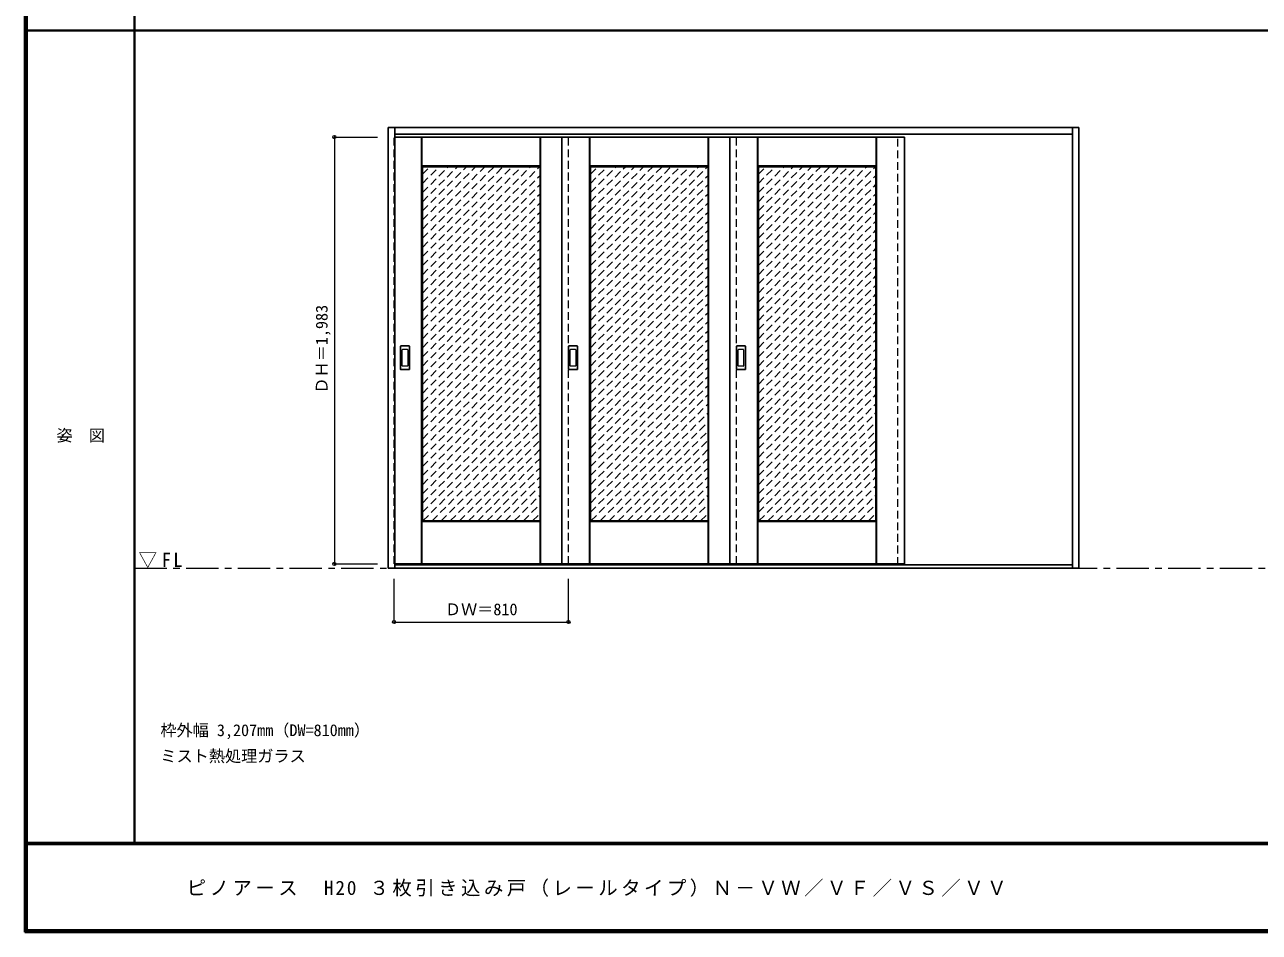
# Model space of a CAD drawing. Units: millimetres, scale not verified. Extents: x -6000 to 5700, y -4307 to 4260.
# Drawn here: x -6000 to -267, y -4205 to 12 of the extents above; entities that cross this region are included whole.
import ezdxf
from ezdxf.enums import TextEntityAlignment as Align

# ---------------------------------------------------------------- set-up
doc = ezdxf.new("R2010")
doc.units = ezdxf.units.MM
doc.header["$LTSCALE"] = 30
doc.header["$PDMODE"] = 32
doc.header["$PDSIZE"] = 15
doc.linetypes.add('CHAIN1', pattern=[8, 5, -1, 1, -1])
doc.linetypes.add('DASHED1', pattern=[1.8, 1.2, -0.6])
for name, color, linetype, lineweight in [('0-1_通り芯', 7, 'CHAIN1', 18), ('0-2_扉', 3, 'Continuous', 25), ('0-3_仕上げ', 7, 'Continuous', 18), ('0-4_枠', 3, 'Continuous', 25), ('0-6_引手', 3, 'Continuous', 25), ('0-B_寸法', 7, 'Continuous', 9), ('0-C_ハッチ', 4, 'DASHED1', 9), ('F-1_枠', 6, 'Continuous', 40)]:
    doc.layers.add(name, color=color, linetype=linetype, lineweight=lineweight)
doc.layers.add('0-A_文字', color=7, linetype='Continuous')
doc.layers.add('F-A_文字', color=7, linetype='Continuous')
doc.styles.add('ＭＳ ゴシック', font='')
doc.styles.get('ＭＳ ゴシック').set_extended_font_data('MS Gothic')

msp = doc.modelspace()

# ---------------------------------------------------------------- linework, layer by layer
at = {"layer": '0-1_通り芯'}
msp.add_line((-5490, -2513.25), (5700, -2513.25), dxfattribs=at)
at = {"layer": '0-2_扉'}
for p, q in [((-4282, -510.25), (-1915, -510.25)), ((-3505, -510.25), (-3505, -2493.25)), ((-2725, -510.25), (-2725, -2493.25)), ((-1915, -510.25), (-1915, -2493.25)), ((-4282, -2493.25), (-1915, -2493.25))]:
    msp.add_line(p, q, dxfattribs=at)
at = {"layer": '0-2_扉', "color": 4, "linetype": 'DASHED1', "lineweight": 9}
for p, q in [((-3475, -2493.25), (-3475, -510.25)), ((-2695, -2493.25), (-2695, -510.25))]:
    msp.add_line(p, q, dxfattribs=at)
msp.add_lwpolyline([(-4282, -2493.25), (-4285, -2493.25), (-4285, -510.25), (-4282, -510.25)], dxfattribs=at)
at = {"layer": '0-3_仕上げ'}
for p, q in [((-4157, -2493.25), (-4157, -510.25)), ((-4155.5, -645.75), (-4155.5, -510.25)), ((-4154, -644.25), (-4154, -510.25)), ((-3606, -644.25), (-3606, -510.25)), ((-3604.5, -645.75), (-3604.5, -510.25)), ((-3603, -2493.25), (-3603, -510.25)), ((-3377, -2493.25), (-3377, -510.25)), ((-3375.5, -645.75), (-3375.5, -510.25)), ((-3374, -644.25), (-3374, -510.25)), ((-2826, -644.25), (-2826, -510.25)), ((-2824.5, -645.75), (-2824.5, -510.25)), ((-2823, -2493.25), (-2823, -510.25)), ((-2597, -2493.25), (-2597, -510.25)), ((-2595.5, -645.75), (-2595.5, -510.25)), ((-2594, -644.25), (-2594, -510.25)), ((-2046, -644.25), (-2046, -510.25)), ((-2044.5, -645.75), (-2044.5, -510.25)), ((-2043, -2493.25), (-2043, -510.25)), ((-4154, -644.25), (-4155.5, -645.75)), ((-4153, -648.25), (-4155.5, -645.75)), ((-3606, -644.25), (-4154, -644.25)), ((-3604.5, -645.75), (-3607, -648.25)), ((-3606, -644.25), (-3604.5, -645.75)), ((-3374, -644.25), (-3375.5, -645.75)), ((-3373, -648.25), (-3375.5, -645.75)), ((-2826, -644.25), (-3374, -644.25)), ((-2824.5, -645.75), (-2827, -648.25)), ((-2826, -644.25), (-2824.5, -645.75)), ((-2594, -644.25), (-2595.5, -645.75)), ((-2593, -648.25), (-2595.5, -645.75)), ((-2046, -644.25), (-2594, -644.25)), ((-2044.5, -645.75), (-2047, -648.25)), ((-2046, -644.25), (-2044.5, -645.75)), ((-4155.5, -2493.25), (-4155.5, -2295.75)), ((-4154, -2493.25), (-4154, -2297.25)), ((-3607, -2293.25), (-3604.5, -2295.75)), ((-3606, -2297.25), (-3604.5, -2295.75)), ((-3604.5, -2493.25), (-3604.5, -2295.75)), ((-3375.5, -2493.25), (-3375.5, -2295.75)), ((-3374, -2493.25), (-3374, -2297.25)), ((-2827, -2293.25), (-2824.5, -2295.75)), ((-2826, -2297.25), (-2824.5, -2295.75)), ((-2824.5, -2493.25), (-2824.5, -2295.75)), ((-2595.5, -2493.25), (-2595.5, -2295.75)), ((-2594, -2493.25), (-2594, -2297.25)), ((-2047, -2293.25), (-2044.5, -2295.75)), ((-2046, -2297.25), (-2044.5, -2295.75)), ((-2044.5, -2493.25), (-2044.5, -2295.75))]:
    msp.add_line(p, q, dxfattribs=at)
at = {"layer": '0-3_仕上げ', "color": 3, "lineweight": 25}
for p, q in [((-4153, -2293.25), (-4153, -648.25)), ((-3607, -648.25), (-4153, -648.25)), ((-3607, -2293.25), (-3607, -648.25)), ((-3373, -2293.25), (-3373, -648.25)), ((-2827, -648.25), (-3373, -648.25)), ((-2827, -2293.25), (-2827, -648.25)), ((-2593, -2293.25), (-2593, -648.25)), ((-2047, -648.25), (-2593, -648.25)), ((-2047, -2293.25), (-2047, -648.25)), ((-3607, -2293.25), (-4153, -2293.25)), ((-2827, -2293.25), (-3373, -2293.25)), ((-2047, -2293.25), (-2593, -2293.25))]:
    msp.add_line(p, q, dxfattribs=at)
at = {"layer": '0-3_仕上げ'}
for points in [[(-3606, -2493.25), (-3606, -2297.25), (-4154, -2297.25), (-4155.5, -2295.75), (-4153, -2293.25)], [(-2826, -2493.25), (-2826, -2297.25), (-3374, -2297.25), (-3375.5, -2295.75), (-3373, -2293.25)], [(-2046, -2493.25), (-2046, -2297.25), (-2594, -2297.25), (-2595.5, -2295.75), (-2593, -2293.25)]]:
    msp.add_lwpolyline(points, dxfattribs=at)
at = {"layer": '0-4_枠'}
for p, q in [((-4312, -2513.25), (-4312, -466.25)), ((-4312, -466.25), (-1105, -466.25)), ((-4282, -2513.25), (-4282, -466.25)), ((-4282, -496.25), (-1135, -496.25)), ((-1135, -2513.25), (-1135, -466.25)), ((-1105, -466.25), (-1105, -2513.25)), ((-1105, -2513.25), (-4312, -2513.25)), ((-1135, -2498.25), (-4282, -2498.25))]:
    msp.add_line(p, q, dxfattribs=at)
at = {"layer": '0-4_枠', "color": 4, "linetype": 'DASHED1', "lineweight": 9}
for p, q in [((-1945, -2498.25), (-1945, -496.25)), ((-1915, -2498.25), (-1915, -496.25))]:
    msp.add_line(p, q, dxfattribs=at)
at = {"layer": '0-6_引手'}
for p, q in [((-4255, -1589.25), (-4255, -1482.25)), ((-4214.5, -1480.75), (-4253.5, -1480.75)), ((-4213, -1482.25), (-4213, -1589.25)), ((-3475, -1589.25), (-3475, -1482.25)), ((-3434.5, -1480.75), (-3473.5, -1480.75)), ((-3433, -1482.25), (-3433, -1589.25)), ((-2695, -1589.25), (-2695, -1482.25)), ((-2654.5, -1480.75), (-2693.5, -1480.75)), ((-2653, -1482.25), (-2653, -1589.25)), ((-4214.5, -1590.75), (-4253.5, -1590.75)), ((-3434.5, -1590.75), (-3473.5, -1590.75)), ((-2654.5, -1590.75), (-2693.5, -1590.75))]:
    msp.add_line(p, q, dxfattribs=at)
at = {"layer": '0-6_引手', "color": 7, "lineweight": 18}
for p, q in [((-4246.5, -1573.25), (-4246.5, -1498.25)), ((-4223, -1496.75), (-4245, -1496.75)), ((-4221.5, -1498.25), (-4221.5, -1573.25)), ((-3466.5, -1573.25), (-3466.5, -1498.25)), ((-3443, -1496.75), (-3465, -1496.75)), ((-3441.5, -1498.25), (-3441.5, -1573.25)), ((-2686.5, -1573.25), (-2686.5, -1498.25)), ((-2663, -1496.75), (-2685, -1496.75)), ((-2661.5, -1498.25), (-2661.5, -1573.25)), ((-4223, -1574.75), (-4245, -1574.75)), ((-3443, -1574.75), (-3465, -1574.75)), ((-2663, -1574.75), (-2685, -1574.75))]:
    msp.add_line(p, q, dxfattribs=at)
at = {"layer": '0-6_引手'}
for centre, start, end in [((-4253.5, -1482.25), 90, 180), ((-4214.5, -1482.25), 0, 90), ((-3473.5, -1482.25), 90, 180), ((-3434.5, -1482.25), 0, 90), ((-2693.5, -1482.25), 90, 180), ((-2654.5, -1482.25), 0, 90), ((-4253.5, -1589.25), 180, 270), ((-4214.5, -1589.25), 270, 0), ((-3473.5, -1589.25), 180, 270), ((-3434.5, -1589.25), 270, 0), ((-2693.5, -1589.25), 180, 270), ((-2654.5, -1589.25), 270, 0)]:
    msp.add_arc(centre, 1.5, start, end, dxfattribs=at)
at = {"layer": '0-6_引手', "color": 7, "lineweight": 18}
for centre, start, end in [((-4245, -1498.25), 90, 180), ((-4223, -1498.25), 0, 90), ((-3465, -1498.25), 90, 180), ((-3443, -1498.25), 0, 90), ((-2685, -1498.25), 90, 180), ((-2663, -1498.25), 0, 90), ((-4245, -1573.25), 180, 270), ((-4223, -1573.25), 270, 0), ((-3465, -1573.25), 180, 270), ((-3443, -1573.25), 270, 0), ((-2685, -1573.25), 180, 270), ((-2663, -1573.25), 270, 0)]:
    msp.add_arc(centre, 1.5, start, end, dxfattribs=at)
at = {"layer": '0-B_寸法', "color": 4}
for p, q in [((-4562, -510.25), (-4362, -510.25)), ((-4562, -510.25), (-4562, -2493.25)), ((-4562, -2493.25), (-4362, -2493.25)), ((-4285, -2763.25), (-4285, -2563.25))]:
    msp.add_line(p, q, dxfattribs=at)
msp.add_lwpolyline([(-4285, -2763.25), (-3475, -2763.25), (-3475, -2563.25)], dxfattribs=at)
at = {"layer": '0-B_寸法'}
for p in [(-4562, -510.25), (-4562, -2493.25), (-4285, -2763.25), (-3475, -2763.25)]:
    msp.add_point(p, dxfattribs=at)
at = {"layer": '0-C_ハッチ'}
for p, q in [((-4153, -683.19), (-4118.06, -648.25)), ((-4153, -1192.31), (-3608.94, -648.25)), ((-4153, -1149.88), (-3651.37, -648.25)), ((-4153, -1107.46), (-3693.8, -648.25)), ((-4153, -1065.03), (-3736.22, -648.25)), ((-4153, -1022.6), (-3778.65, -648.25)), ((-4153, -980.18), (-3821.07, -648.25)), ((-4153, -937.75), (-3863.5, -648.25)), ((-4153, -895.32), (-3905.93, -648.25)), ((-4153, -852.9), (-3948.35, -648.25)), ((-4153, -810.47), (-3990.78, -648.25)), ((-4153, -768.04), (-4033.21, -648.25)), ((-4153, -725.62), (-4075.63, -648.25)), ((-3373, -683.19), (-3338.06, -648.25)), ((-3373, -1192.31), (-2828.94, -648.25)), ((-3373, -1149.88), (-2871.37, -648.25)), ((-3373, -1107.46), (-2913.8, -648.25)), ((-3373, -1065.03), (-2956.22, -648.25)), ((-3373, -1022.6), (-2998.65, -648.25)), ((-3373, -980.18), (-3041.07, -648.25)), ((-3373, -937.75), (-3083.5, -648.25)), ((-3373, -895.32), (-3125.93, -648.25)), ((-3373, -852.9), (-3168.35, -648.25)), ((-3373, -810.47), (-3210.78, -648.25)), ((-3373, -768.04), (-3253.21, -648.25)), ((-3373, -725.62), (-3295.63, -648.25)), ((-2593, -683.19), (-2558.06, -648.25)), ((-2593, -1192.31), (-2048.94, -648.25)), ((-2593, -1149.88), (-2091.37, -648.25)), ((-2593, -1107.46), (-2133.8, -648.25)), ((-2593, -1065.03), (-2176.22, -648.25)), ((-2593, -1022.6), (-2218.65, -648.25)), ((-2593, -980.18), (-2261.07, -648.25)), ((-2593, -937.75), (-2303.5, -648.25)), ((-2593, -895.32), (-2345.93, -648.25)), ((-2593, -852.9), (-2388.35, -648.25)), ((-2593, -810.47), (-2430.78, -648.25)), ((-2593, -768.04), (-2473.21, -648.25)), ((-2593, -725.62), (-2515.63, -648.25)), ((-4153, -1234.73), (-3607, -688.73)), ((-4153, -1277.16), (-3607, -731.16)), ((-3373, -1234.73), (-2827, -688.73)), ((-3373, -1277.16), (-2827, -731.16)), ((-2593, -1234.73), (-2047, -688.73)), ((-2593, -1277.16), (-2047, -731.16)), ((-4153, -1319.59), (-3607, -773.59)), ((-3373, -1319.59), (-2827, -773.59)), ((-2593, -1319.59), (-2047, -773.59)), ((-4153, -1362.01), (-3607, -816.01)), ((-4153, -1404.44), (-3607, -858.44)), ((-3373, -1362.01), (-2827, -816.01)), ((-3373, -1404.44), (-2827, -858.44)), ((-2593, -1362.01), (-2047, -816.01)), ((-2593, -1404.44), (-2047, -858.44)), ((-4153, -1446.87), (-3607, -900.87)), ((-3373, -1446.87), (-2827, -900.87)), ((-2593, -1446.87), (-2047, -900.87)), ((-4153, -1489.29), (-3607, -943.29)), ((-3373, -1489.29), (-2827, -943.29)), ((-2593, -1489.29), (-2047, -943.29)), ((-4153, -1531.72), (-3607, -985.72)), ((-4153, -1574.15), (-3607, -1028.15)), ((-3373, -1531.72), (-2827, -985.72)), ((-3373, -1574.15), (-2827, -1028.15)), ((-2593, -1531.72), (-2047, -985.72)), ((-2593, -1574.15), (-2047, -1028.15)), ((-4153, -1616.57), (-3607, -1070.57)), ((-3373, -1616.57), (-2827, -1070.57)), ((-2593, -1616.57), (-2047, -1070.57)), ((-4153, -1659), (-3607, -1113)), ((-3373, -1659), (-2827, -1113)), ((-2593, -1659), (-2047, -1113)), ((-4153, -1701.42), (-3607, -1155.42)), ((-4153, -1743.85), (-3607, -1197.85)), ((-3373, -1701.42), (-2827, -1155.42)), ((-3373, -1743.85), (-2827, -1197.85)), ((-2593, -1701.42), (-2047, -1155.42)), ((-2593, -1743.85), (-2047, -1197.85)), ((-4153, -1786.28), (-3607, -1240.28)), ((-3373, -1786.28), (-2827, -1240.28)), ((-2593, -1786.28), (-2047, -1240.28)), ((-4153, -1828.7), (-3607, -1282.7)), ((-3373, -1828.7), (-2827, -1282.7)), ((-2593, -1828.7), (-2047, -1282.7)), ((-4153, -1871.13), (-3607, -1325.13)), ((-4153, -1913.56), (-3607, -1367.56)), ((-3373, -1871.13), (-2827, -1325.13)), ((-3373, -1913.56), (-2827, -1367.56)), ((-2593, -1871.13), (-2047, -1325.13)), ((-2593, -1913.56), (-2047, -1367.56)), ((-4153, -1955.98), (-3607, -1409.98)), ((-3373, -1955.98), (-2827, -1409.98)), ((-2593, -1955.98), (-2047, -1409.98)), ((-4153, -1998.41), (-3607, -1452.41)), ((-3373, -1998.41), (-2827, -1452.41)), ((-2593, -1998.41), (-2047, -1452.41)), ((-4153, -2040.84), (-3607, -1494.84)), ((-4153, -2083.26), (-3607, -1537.26)), ((-3373, -2040.84), (-2827, -1494.84)), ((-3373, -2083.26), (-2827, -1537.26)), ((-2593, -2040.84), (-2047, -1494.84)), ((-2593, -2083.26), (-2047, -1537.26)), ((-4153, -2125.69), (-3607, -1579.69)), ((-3373, -2125.69), (-2827, -1579.69)), ((-2593, -2125.69), (-2047, -1579.69)), ((-4153, -2168.12), (-3607, -1622.12)), ((-3373, -2168.12), (-2827, -1622.12)), ((-2593, -2168.12), (-2047, -1622.12)), ((-4153, -2210.54), (-3607, -1664.54)), ((-4153, -2252.97), (-3607, -1706.97)), ((-3373, -2210.54), (-2827, -1664.54)), ((-3373, -2252.97), (-2827, -1706.97)), ((-2593, -2210.54), (-2047, -1664.54)), ((-2593, -2252.97), (-2047, -1706.97)), ((-4150.86, -2293.25), (-3607, -1749.39)), ((-3370.86, -2293.25), (-2827, -1749.39)), ((-2590.86, -2293.25), (-2047, -1749.39)), ((-4108.43, -2293.25), (-3607, -1791.82)), ((-4066, -2293.25), (-3607, -1834.25)), ((-3328.43, -2293.25), (-2827, -1791.82)), ((-3286, -2293.25), (-2827, -1834.25)), ((-2548.43, -2293.25), (-2047, -1791.82)), ((-2506, -2293.25), (-2047, -1834.25)), ((-4023.58, -2293.25), (-3607, -1876.67)), ((-3243.58, -2293.25), (-2827, -1876.67)), ((-2463.58, -2293.25), (-2047, -1876.67)), ((-3981.15, -2293.25), (-3607, -1919.1)), ((-3201.15, -2293.25), (-2827, -1919.1)), ((-2421.15, -2293.25), (-2047, -1919.1)), ((-3938.72, -2293.25), (-3607, -1961.53)), ((-3896.3, -2293.25), (-3607, -2003.95)), ((-3158.72, -2293.25), (-2827, -1961.53)), ((-3116.3, -2293.25), (-2827, -2003.95)), ((-2378.72, -2293.25), (-2047, -1961.53)), ((-2336.3, -2293.25), (-2047, -2003.95)), ((-3853.87, -2293.25), (-3607, -2046.38)), ((-3073.87, -2293.25), (-2827, -2046.38)), ((-2293.87, -2293.25), (-2047, -2046.38)), ((-3811.44, -2293.25), (-3607, -2088.81)), ((-3031.44, -2293.25), (-2827, -2088.81)), ((-2251.44, -2293.25), (-2047, -2088.81)), ((-3769.02, -2293.25), (-3607, -2131.23)), ((-3726.59, -2293.25), (-3607, -2173.66)), ((-2989.02, -2293.25), (-2827, -2131.23)), ((-2946.59, -2293.25), (-2827, -2173.66)), ((-2209.02, -2293.25), (-2047, -2131.23)), ((-2166.59, -2293.25), (-2047, -2173.66)), ((-3684.17, -2293.25), (-3607, -2216.09)), ((-2904.17, -2293.25), (-2827, -2216.09)), ((-2124.17, -2293.25), (-2047, -2216.09)), ((-3641.74, -2293.25), (-3607, -2258.51)), ((-2861.74, -2293.25), (-2827, -2258.51)), ((-2081.74, -2293.25), (-2047, -2258.51))]:
    msp.add_line(p, q, dxfattribs=at)
at = {"layer": 'F-1_枠'}
for p, q in [((-6000, 4175), (-6000, -4205)), ((-5995, 4175), (-5995, -4205)), ((-5990, 4175), (-5990, -4205)), ((-5490, 4175), (-5490, -3790)), ((-6000, -15.5), (5700, -15.5)), ((5700, -3790), (-6000, -3790)), ((5700, -3795), (-6000, -3795)), ((5700, -4195), (-6000, -4195)), ((5700, -4200), (-6000, -4200)), ((5700, -4205), (-6000, -4205))]:
    msp.add_line(p, q, dxfattribs=at)

# ---------------------------------------------------------------- texts
at = {"layer": '0-A_文字', "style": 'ＭＳ ゴシック'}
for s, p in [('枠外幅 3,207mm（DW=810mm）', (-5370, -3310)), ('ミスト熱処理ガラス', (-5370, -3430))]:
    msp.add_text(s, height=54.99, dxfattribs=at).set_placement(p, align=Align.BOTTOM_LEFT)
at = {"layer": '0-A_文字', "insert": (-5471.25, -2513.25), "char_height": 65.98, "attachment_point": 7, "style": 'ＭＳ ゴシック'}
msp.add_mtext('\\T1.26;\\W0.95;▽FL', dxfattribs=at)
at = {"layer": '0-B_寸法', "style": 'ＭＳ ゴシック'}
msp.add_text('ＤＨ＝1,983', height=54.99, rotation=90, dxfattribs=at).set_placement((-4577, -1702), align=Align.BOTTOM_LEFT)
msp.add_text('ＤＷ＝810', height=54.99, dxfattribs=at).set_placement((-4048.75, -2748.25), align=Align.BOTTOM_LEFT)
at = {"layer": 'F-A_文字', "style": 'ＭＳ ゴシック'}
msp.add_text('姿\u3000図', height=54.99, dxfattribs=at).set_placement((-5852.5, -1940.25), align=Align.BOTTOM_LEFT)
at = {"layer": 'F-A_文字', "insert": (-5247.55, -4040), "char_height": 65.98, "attachment_point": 7, "style": 'ＭＳ ゴシック'}
msp.add_mtext('\\T1.18;ピノアース\u3000H20\\~３枚引き込み戸（レールタイプ）Ｎ－ＶＷ／ＶＦ／ＶＳ／ＶＶ', dxfattribs=at)

doc.saveas('drawing.dxf')
